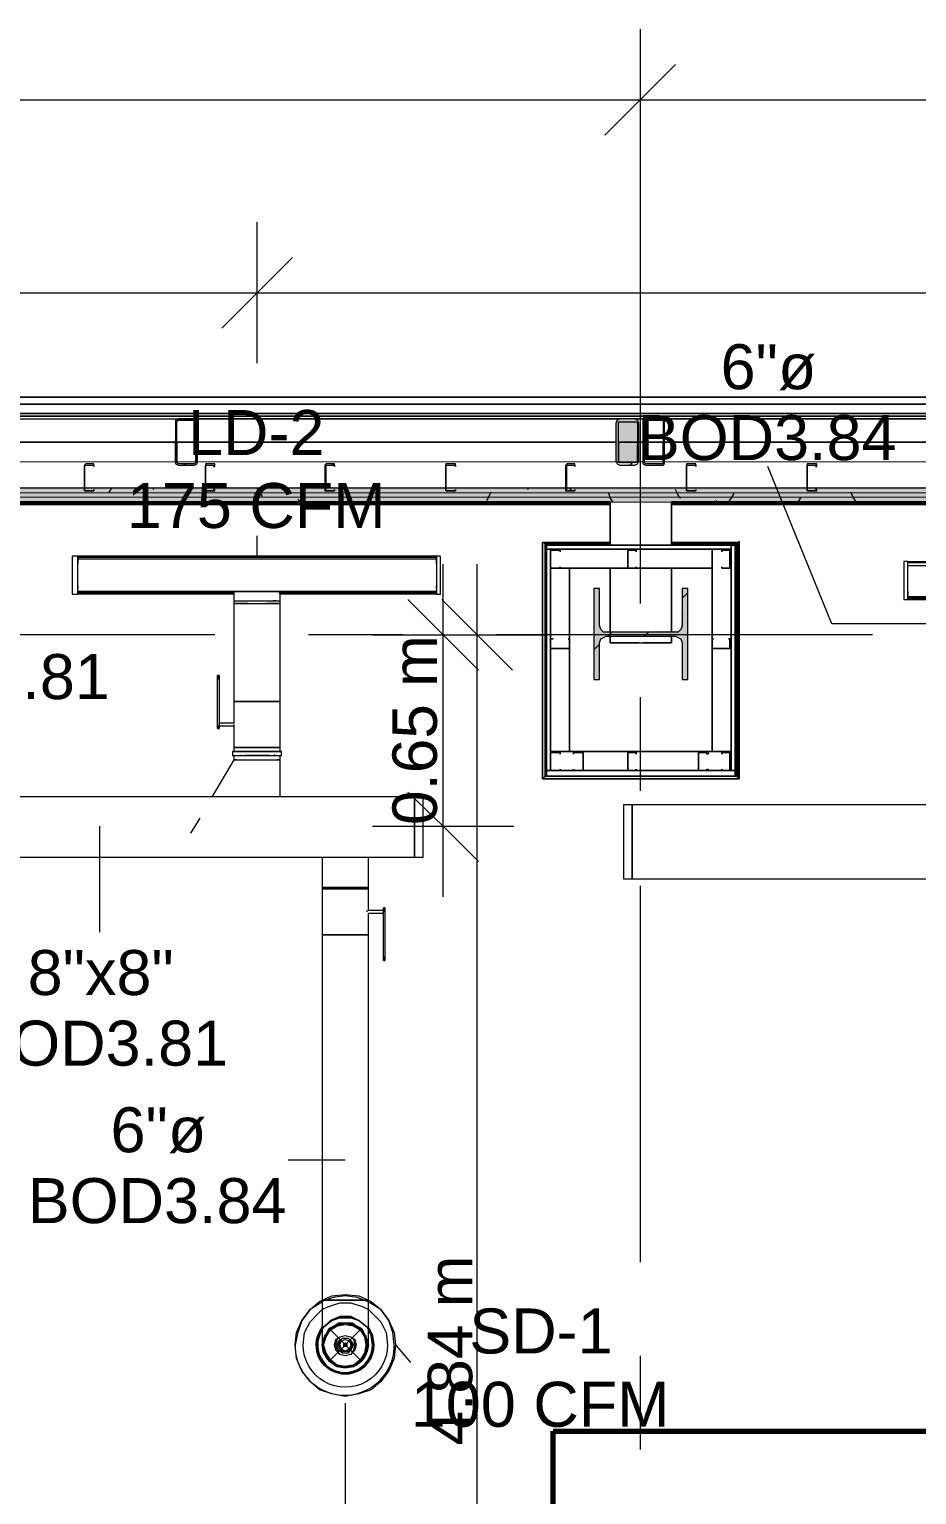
# Model space of a CAD drawing. Header units: metres. Extents: x -2 to 237, y -8 to 52.
# Drawn here: x 23.198 to 26.19, y 43.738 to 48.683 of the extents above; entities that cross this region are included whole.
import ezdxf

# ---------------------------------------------------------------- set-up
doc = ezdxf.new("R2010")
doc.units = ezdxf.units.M
doc.layers.add('HVAC - Ductos', color=5, linetype='Continuous', lineweight=0)
doc.layers.add('PDF4_Text', color=7, linetype='Continuous', lineweight=0)
doc.layers.add('PDF4_Geometry', color=7, linetype='Continuous', lineweight=0, true_color=0xaaaaaa)
doc.layers.add('PDF4_Solid Fills', color=7, linetype='Continuous', lineweight=0, true_color=0xffffff)
doc.styles.add('PDF Helvetica', font='')
doc.styles.get('PDF Helvetica').set_extended_font_data('Helvetica')

msp = doc.modelspace()

# ---------------------------------------------------------------- hatches: boundary and pattern name
at = {"layer": 'PDF4_Solid Fills', "lineweight": 0, "transparency": 33554559}
h = msp.add_hatch(color=256, dxfattribs=at)
h.paths.add_polyline_path([(23.7001, 47.2172), (23.7551, 47.2126), (23.7551, 47.2172)])
h.paths.add_polyline_path([(23.6955, 47.3638), (23.7551, 47.3684), (23.6909, 47.3684), (23.6909, 47.2172), (23.7001, 47.2217), (23.6955, 47.2217)])
h.paths.add_polyline_path([(23.7596, 47.2172), (23.7642, 47.3679), (23.7642, 47.3684), (23.7596, 47.3684)])
for points in [[(25.1753, 47.2263), (25.1799, 47.2263), (25.1799, 47.2172), (25.1891, 47.2172), (25.2395, 47.2126), (25.2395, 47.2172), (25.2487, 47.2217), (25.2532, 47.3624), (25.2532, 47.3639), (25.2487, 47.3684), (25.1799, 47.3684), (25.1753, 47.3592)], [(4.613, 47.121), (56.1701, 47.121), (56.3746, 47.1164), (56.3763, 47.1164), (56.3763, 47.1347), (18.1105, 47.1393), (4.613, 47.1393)], [(4.613, 47.1072), (56.1701, 47.1072), (56.3759, 47.1026), (56.3763, 47.1026), (56.3763, 47.121), (4.613, 47.121)], [(56.1701, 47.0889), (56.3763, 47.0843), (56.3763, 47.1072), (4.613, 47.1072), (4.613, 47.0889)], [(25.4182, 46.4887), (25.4182, 46.7957), (25.3999, 46.7957), (25.3953, 46.6628), (25.3862, 46.6537), (25.1341, 46.6491), (25.1341, 46.6537), (25.1295, 46.6582), (25.125, 46.6582), (25.125, 46.6719), (25.1204, 46.6719), (25.1204, 46.7957), (25.1021, 46.7957), (25.1021, 46.4887), (25.1204, 46.4887), (25.1204, 46.617), (25.125, 46.6307), (25.1341, 46.6353), (25.3862, 46.6353), (25.3953, 46.6307), (25.3999, 46.6261), (25.3999, 46.4887)]]:
    msp.add_hatch(color=256, dxfattribs=at).paths.add_polyline_path(points)
h = msp.add_hatch(color=256, dxfattribs=at)
h.paths.add_polyline_path([(25.267, 47.2172), (25.2762, 47.2217), (25.2716, 47.2217), (25.2716, 47.3638), (25.3357, 47.3638), (25.3357, 47.2172), (25.3403, 47.3684), (25.267, 47.3684)])
h.paths.add_polyline_path([(25.3357, 47.2172), (25.2762, 47.2172), (25.3357, 47.2126)])
h = msp.add_hatch(color=256, dxfattribs=at)
h.paths.add_polyline_path([(24.2269, 47.2126), (24.2269, 47.2172), (24.1995, 47.2172)])
h.paths.add_polyline_path([(24.1995, 47.2126), (24.1949, 47.2126), (24.1949, 47.1256), (24.1949, 47.1256)])

# ---------------------------------------------------------------- linework, layer by layer
at = {"layer": 'HVAC - Ductos', "color": 252, "lineweight": 0, "true_color": 0x939598}
for points in [[(25.2579, 48.6833), (25.2579, 48.445), (25.2579, 48.2068)], [(25.377, 48.5642), (25.2579, 48.445), (25.1387, 48.3259)], [(6.6289, 48.445), (16.0625, 48.445), (25.2579, 48.445), (37.4404, 48.445), (46.6541, 48.445), (56.0876, 48.445)], [(23.9658, 47.5562), (23.9658, 47.7945), (23.9658, 48.0327)], [(24.0849, 47.9136), (23.9658, 47.7945), (23.8467, 47.6753)], [(6.6289, 47.7945), (8.1775, 47.7945), (16.0625, 47.7945), (17.5745, 47.7945), (19.4071, 47.7945), (21.7666, 47.7945), (23.9658, 47.7945), (37.4404, 47.7945), (40.9637, 47.7945), (43.1582, 47.7945), (45.3574, 47.7945), (46.6541, 47.7945), (47.8727, 47.7945), (49.9986, 47.7945), (52.3582, 47.7945), (54.5528, 47.7945), (56.0876, 47.7945)]]:
    msp.add_lwpolyline(points, dxfattribs=at)
at = {"layer": 'HVAC - Ductos', "lineweight": 0}
for points in [[(26.7652, 46.6765), (25.9038, 46.6765), (25.6885, 47.208)], [(23.9658, 46.9056), (23.9658, 46.9744)], [(24.5706, 46.8828), (24.5706, 46.9056), (24.5706, 46.901), (23.3611, 46.901), (23.3611, 46.9056), (23.3611, 46.8828)], [(24.5706, 46.9056), (23.3611, 46.9056)], [(26.1604, 46.8552), (26.1604, 46.8644), (26.1604, 46.8828), (26.1604, 46.8873), (27.3699, 46.8873), (27.3699, 46.8828), (27.3699, 46.8644), (27.3699, 46.8552)], [(27.3699, 46.8828), (26.1604, 46.8828)], [(23.3611, 46.8323), (23.3611, 46.8415), (23.3611, 46.8506)], [(24.5706, 46.8506), (24.5706, 46.8415), (24.5706, 46.8323)], [(24.5935, 45.7556), (24.5935, 46.8782)], [(24.7081, 41.5635), (24.7081, 46.8782)], [(26.1604, 46.8598), (26.1604, 46.8644), (26.1604, 46.869)], [(26.1604, 46.8232), (26.1604, 46.8323)], [(23.888, 46.7774), (23.3611, 46.7774), (23.3611, 46.782), (23.3611, 46.8002), (23.3611, 46.8048), (23.3611, 46.8002), (23.3611, 46.7957)], [(23.3611, 46.782), (23.888, 46.782)], [(23.9338, 46.7453), (23.9292, 46.7453), (23.9109, 46.7453), (23.9017, 46.7453), (23.8971, 46.7453), (23.8925, 46.7453), (23.888, 46.7453), (23.8971, 46.7453), (23.9109, 46.7453), (23.9383, 46.7453), (23.9658, 46.7453), (23.9933, 46.7453), (24.0208, 46.7453), (24.0345, 46.7453), (24.0437, 46.7453), (24.0437, 46.7544), (24.0437, 46.7866), (24.0391, 46.7866), (24.03, 46.7866), (24.0208, 46.7866), (24.0025, 46.7866), (23.9841, 46.7866), (23.9658, 46.7866), (23.9475, 46.7866), (23.9292, 46.7866), (23.9109, 46.7866), (23.9017, 46.7866), (23.8925, 46.7866), (23.888, 46.7866), (23.888, 46.7544), (23.888, 46.7453), (23.888, 46.4154), (23.8925, 46.4154), (23.9017, 46.4154), (23.9109, 46.4154), (23.9292, 46.4154), (23.9475, 46.4154), (23.9658, 46.4154), (23.9841, 46.4154), (24.0025, 46.4154), (24.0208, 46.4154), (24.03, 46.4154), (24.0391, 46.4154), (24.0437, 46.4154), (24.0437, 46.7453), (24.0391, 46.7453), (24.0345, 46.7453), (24.03, 46.7453), (24.0208, 46.7453), (24.0025, 46.7453), (23.9979, 46.7453)], [(24.0391, 46.782), (24.5706, 46.782)], [(24.5706, 46.7957), (24.5706, 46.8002), (24.5706, 46.8048), (24.5706, 46.8002), (24.5706, 46.782), (24.5706, 46.7774), (24.0437, 46.7774)], [(26.1604, 46.814), (26.1604, 46.8186)], [(26.1604, 46.7728), (26.1604, 46.7774), (26.1604, 46.7866), (26.1604, 46.782), (26.1604, 46.7774)], [(26.1604, 46.782), (26.1604, 46.759), (26.1604, 46.7636), (26.6873, 46.7636)], [(23.888, 46.7544), (23.8925, 46.7544), (23.9109, 46.7544), (23.9338, 46.7544), (23.9658, 46.7544), (23.9933, 46.7544), (24.0208, 46.7544), (24.0391, 46.7544), (24.0437, 46.7544)], [(23.9383, 46.7453), (23.9475, 46.7453), (23.9658, 46.7453), (23.9841, 46.7453), (23.9933, 46.7453)], [(24.03, 46.7544), (24.0208, 46.7544)], [(24.4744, 46.759), (24.5935, 46.6399), (24.7126, 46.5208)], [(24.5889, 46.759), (24.7081, 46.6399), (24.8272, 46.5208)], [(26.1604, 46.759), (26.6873, 46.759)], [(24.3552, 46.6399), (24.5935, 46.6399), (24.8318, 46.6399)], [(24.4698, 46.6399), (24.7081, 46.6399), (24.9463, 46.6399)], [(23.8376, 46.5025), (23.833, 46.5025)], [(23.833, 46.3375), (23.833, 46.333), (23.833, 46.3284), (23.833, 46.3238), (23.833, 46.3284), (23.833, 46.333), (23.833, 46.3375), (23.833, 46.4887)], [(23.8376, 46.4887), (23.8376, 46.3375), (23.8376, 46.333), (23.8376, 46.3284), (23.8376, 46.3238), (23.8376, 46.3284), (23.8376, 46.333)], [(23.8376, 46.3375), (23.8376, 46.333), (23.888, 46.333), (23.888, 46.2596), (23.8925, 46.2596), (23.9017, 46.2596), (23.9109, 46.2596), (23.9292, 46.2596), (23.9475, 46.2596), (23.9658, 46.2596), (23.9841, 46.2596), (24.0025, 46.2596), (24.0208, 46.2596), (24.03, 46.2596), (24.0391, 46.2596), (24.0437, 46.2596), (24.0437, 46.4154), (24.0391, 46.4154), (24.03, 46.4154), (24.0208, 46.4154), (24.0025, 46.4154), (23.9841, 46.4154), (23.9658, 46.4154), (23.9475, 46.4154), (23.9292, 46.4154), (23.9109, 46.4154), (23.9017, 46.4154), (23.8925, 46.4154), (23.888, 46.4154), (23.888, 46.3421), (23.8376, 46.3421)], [(23.888, 46.3375), (23.888, 46.333)], [(23.833, 46.3238), (23.8376, 46.3238)], [(23.8834, 46.2459), (23.888, 46.2459), (23.8925, 46.2459), (23.9063, 46.2459), (23.9246, 46.2459), (23.9429, 46.2459), (23.9658, 46.2459), (23.9887, 46.2459), (24.0071, 46.2459), (24.0254, 46.2459), (24.0391, 46.2459), (24.0437, 46.2459), (24.0483, 46.2459), (24.0437, 46.2459), (24.0437, 46.2596), (24.0391, 46.2596), (24.03, 46.2596), (24.0208, 46.2596), (24.0025, 46.2596), (23.9841, 46.2596), (23.9658, 46.2596), (23.9475, 46.2596), (23.9292, 46.2596), (23.9109, 46.2596), (23.9017, 46.2596), (23.8925, 46.2596), (23.888, 46.2596), (23.888, 46.2459), (23.8925, 46.2459), (23.9017, 46.2459)], [(23.9933, 46.2459), (24.0025, 46.2459), (24.0208, 46.2459), (24.03, 46.2459), (24.0391, 46.2459), (24.0437, 46.2459), (24.0391, 46.2459), (24.03, 46.2459), (24.0208, 46.2459), (24.0025, 46.2459), (23.9841, 46.2459), (23.9658, 46.2459), (23.9475, 46.2459), (23.9292, 46.2459), (23.9109, 46.2459), (23.9017, 46.2459), (23.8925, 46.2459), (23.888, 46.2459), (23.8834, 46.2459), (23.8834, 46.2322), (23.888, 46.2322), (23.8925, 46.2322), (23.9063, 46.2322), (23.9246, 46.2322), (23.9429, 46.2322), (23.9658, 46.2322), (23.9887, 46.2322), (24.0071, 46.2322), (24.0254, 46.2322), (24.0391, 46.2322), (24.0437, 46.2322), (24.0483, 46.2322), (24.0483, 46.2459)], [(24.0208, 46.2459), (24.0071, 46.2459), (23.9887, 46.2459), (23.9658, 46.2459), (23.9429, 46.2459), (23.9246, 46.2459), (23.9063, 46.2459), (23.8925, 46.2459), (23.888, 46.2459)], [(24.0437, 46.2459), (24.0391, 46.2459), (24.0254, 46.2459)], [(23.8971, 46.2184), (23.888, 46.2184), (23.8146, 46.0947)], [(23.888, 46.2322), (23.888, 46.2184), (23.8925, 46.2184), (23.9017, 46.2184), (23.9109, 46.2184), (23.9292, 46.2184), (23.9475, 46.2184), (23.9658, 46.2184), (23.9841, 46.2184), (24.0025, 46.2184), (24.0208, 46.2184), (24.03, 46.2184), (24.0391, 46.2184), (24.0437, 46.2184), (24.0437, 46.2322)], [(23.9109, 46.2322), (23.9063, 46.2322)], [(24.0071, 46.2322), (24.0025, 46.2322), (23.9841, 46.2322), (23.9658, 46.2322), (23.9475, 46.2322), (23.9292, 46.2322), (23.9246, 46.2322)], [(23.9338, 46.2184), (23.9383, 46.2184)], [(23.9933, 46.2184), (23.9979, 46.2184)], [(24.03, 46.2322), (24.0208, 46.2322)], [(24.0437, 46.0947), (24.0437, 46.2184), (24.0345, 46.2184)], [(24.4744, 46.1084), (24.5935, 45.9939), (24.7126, 45.8748)], [(23.4344, 45.9939), (23.4344, 45.6365)], [(23.7734, 46.0214), (23.7414, 45.971)], [(24.3552, 45.9939), (24.5935, 45.9939), (24.8318, 45.9939)], [(24.3919, 45.7052), (24.3919, 45.7098), (24.3415, 45.7098), (24.3415, 45.7832), (24.337, 45.7832), (24.3415, 45.7832), (24.337, 45.7832), (24.3278, 45.7832), (24.3186, 45.7832), (24.3003, 45.7832), (24.282, 45.7832), (24.2636, 45.7832), (24.2453, 45.7832), (24.2269, 45.7832), (24.2087, 45.7832), (24.1995, 45.7832), (24.1903, 45.7832), (24.1858, 45.7832), (24.1903, 45.7832), (24.1858, 45.7832), (24.1903, 45.7832), (24.1995, 45.7832), (24.2087, 45.7832), (24.2269, 45.7832), (24.2453, 45.7832), (24.2636, 45.7832), (24.282, 45.7832), (24.3003, 45.7832), (24.3186, 45.7832), (24.3278, 45.7832), (24.337, 45.7832), (24.3415, 45.7832), (24.3415, 45.7877), (24.3415, 45.8885), (24.337, 45.8885), (24.3278, 45.8885), (24.3186, 45.8885), (24.3003, 45.8885), (24.282, 45.8885), (24.2636, 45.8885), (24.2453, 45.8885), (24.2269, 45.8885)], [(24.2224, 45.8885), (24.2087, 45.8885), (24.1995, 45.8885), (24.1903, 45.8885), (24.1858, 45.8885), (24.1858, 45.7877), (24.1858, 45.7832), (24.1858, 45.6273), (24.1903, 45.6273), (24.1995, 45.6273), (24.2087, 45.6273), (24.2269, 45.6273), (24.2453, 45.6273), (24.2636, 45.6273), (24.282, 45.6273), (24.3003, 45.6273), (24.3186, 45.6273), (24.3278, 45.6273), (24.337, 45.6273), (24.3415, 45.6273), (24.337, 45.6273), (24.3278, 45.6273), (24.3186, 45.6273), (24.3003, 45.6273), (24.282, 45.6273), (24.2636, 45.6273), (24.2453, 45.6273), (24.2269, 45.6273), (24.2087, 45.6273), (24.1995, 45.6273), (24.1903, 45.6273), (24.1858, 45.6273), (24.1858, 44.3949), (24.1903, 44.3949), (24.1995, 44.3949), (24.2087, 44.3949), (24.2269, 44.3949), (24.2453, 44.3949), (24.2636, 44.3949), (24.282, 44.3949), (24.3003, 44.3949), (24.3186, 44.3949), (24.3278, 44.3949), (24.337, 44.3949), (24.3415, 44.3949), (24.3415, 45.6273), (24.3415, 45.7007), (24.3919, 45.7007)], [(24.337, 45.7052), (24.337, 45.7098)], [(24.3965, 45.719), (24.3919, 45.719)], [(24.3919, 45.5541), (24.3919, 45.7052), (24.3919, 45.7098), (24.3919, 45.7144), (24.3919, 45.719), (24.3919, 45.7144), (24.3919, 45.7098)], [(24.3965, 45.7052), (24.3965, 45.7098), (24.3965, 45.7144), (24.3965, 45.719), (24.3965, 45.7144), (24.3965, 45.7098), (24.3965, 45.7052), (24.3965, 45.5541)], [(24.3919, 45.5403), (24.3965, 45.5403)], [(24.2636, 44.8669), (24.0712, 44.8669)], [(24.1858, 44.3949), (24.2178, 44.4087), (24.2636, 44.4133), (24.3094, 44.4087), (24.3415, 44.3949)], [(24.337, 44.3903), (24.3049, 44.4041), (24.2636, 44.4087), (24.2224, 44.4041), (24.1858, 44.3903)], [(24.1858, 44.3903), (24.1812, 44.3857), (24.1445, 44.3628), (24.117, 44.3262), (24.1033, 44.285), (24.0941, 44.2437), (24.0987, 44.285), (24.117, 44.3262), (24.1445, 44.3628), (24.1766, 44.3903), (24.1858, 44.3949), (24.1858, 44.3491), (24.1858, 44.3125), (24.1858, 44.2804), (24.1858, 44.2574), (24.1858, 44.2437)], [(24.3415, 44.3949), (24.337, 44.3949), (24.3278, 44.3949), (24.3186, 44.3949), (24.3003, 44.3949), (24.282, 44.3949), (24.2636, 44.3949), (24.2453, 44.3949), (24.2269, 44.3949), (24.2087, 44.3949), (24.1995, 44.3949), (24.1903, 44.3949), (24.1858, 44.3949)], [(24.1858, 44.3628), (24.2041, 44.372), (24.2453, 44.3857), (24.282, 44.3857), (24.3232, 44.372), (24.3415, 44.3628)], [(24.1949, 44.2666), (24.1903, 44.2437), (24.1995, 44.2712), (24.2132, 44.2941), (24.2361, 44.3079), (24.2636, 44.3125), (24.2912, 44.3079), (24.314, 44.2941), (24.3278, 44.2712), (24.3324, 44.2437), (24.3278, 44.2162), (24.314, 44.1933), (24.2912, 44.175), (24.2636, 44.1704), (24.2361, 44.175), (24.2132, 44.1933), (24.1995, 44.2162), (24.1903, 44.2437), (24.1949, 44.2162), (24.1949, 44.2116), (24.2132, 44.1888), (24.2315, 44.175), (24.2087, 44.1888), (24.1949, 44.2116), (24.2087, 44.1888), (24.2361, 44.1704), (24.2315, 44.175)], [(24.2315, 44.3125), (24.2361, 44.3125), (24.2636, 44.3171), (24.2866, 44.3125)], [(24.3278, 44.2116), (24.314, 44.1888), (24.2957, 44.175), (24.2912, 44.1704), (24.2636, 44.1658), (24.2361, 44.1704), (24.2636, 44.1658), (24.282, 44.1704), (24.3003, 44.175), (24.3186, 44.1888), (24.3278, 44.2024), (24.337, 44.2208), (24.3415, 44.2437), (24.337, 44.2483), (24.337, 44.262), (24.3278, 44.2804), (24.3186, 44.2987), (24.2912, 44.3125)], [(24.2957, 44.3125), (24.2912, 44.3125), (24.3186, 44.2987), (24.3003, 44.3079), (24.314, 44.2941), (24.3278, 44.2804), (24.3324, 44.262), (24.337, 44.2437), (24.3324, 44.2254), (24.3278, 44.207), (24.314, 44.1888), (24.3003, 44.1796), (24.282, 44.1704), (24.2636, 44.1704), (24.2453, 44.1704), (24.2636, 44.1658), (24.2912, 44.1704), (24.3186, 44.1888), (24.3324, 44.2116), (24.3415, 44.2437), (24.3324, 44.2162)], [(24.1903, 44.2666), (24.1949, 44.2712), (24.1949, 44.2758), (24.2132, 44.2941), (24.2315, 44.3079)], [(24.2957, 44.3079), (24.314, 44.2941), (24.3278, 44.2758)], [(24.3324, 44.2758), (24.3324, 44.2712), (24.3324, 44.2666), (24.337, 44.2437), (24.3324, 44.2162), (24.3324, 44.2116), (24.3186, 44.1888), (24.2957, 44.175)], [(24.1903, 44.2483), (24.1858, 44.2437), (24.1903, 44.2208), (24.1949, 44.2162)], [(24.1903, 44.2162), (24.1858, 44.2437), (24.1949, 44.2116)], [(24.2224, 44.1796), (24.2087, 44.1888), (24.1995, 44.2024), (24.1949, 44.2116), (24.1903, 44.2162), (24.1949, 44.2116)], [(24.337, 44.2483), (24.3415, 44.2437), (24.337, 44.2208), (24.3324, 44.2162), (24.3324, 44.2116), (24.3278, 44.2024), (24.3186, 44.1888), (24.3003, 44.175), (24.2957, 44.175), (24.2912, 44.1704), (24.282, 44.1704), (24.2636, 44.1658), (24.2453, 44.1704), (24.2361, 44.1704), (24.2315, 44.175)], [(24.3324, 44.2162), (24.3324, 44.2116)], [(24.4332, 44.2437), (24.4836, 44.1842)], [(24.2361, 44.1704), (24.2315, 44.175), (24.2269, 44.175)], [(24.2866, 44.175), (24.2636, 44.1704), (24.2361, 44.175)], [(24.2957, 44.175), (24.2912, 44.1704)], [(24.2636, 44.0467), (24.2636, 43.4557), (24.2636, 43.2174)]]:
    msp.add_lwpolyline(points, dxfattribs=at)
for points in [[(23.3427, 46.9056), (23.3427, 46.7774), (23.3611, 46.7774), (23.3611, 46.9056)], [(23.3611, 46.8964), (24.5706, 46.8964), (24.5706, 46.7866), (23.3611, 46.7866)], [(23.3611, 46.8873), (23.3611, 46.8828), (23.3611, 46.8782), (23.3611, 46.8828)], [(24.5843, 46.9056), (24.5706, 46.9056), (24.5706, 46.7774), (24.5843, 46.7774)], [(24.5706, 46.8782), (24.5706, 46.8828), (24.5706, 46.8873), (24.5706, 46.8828)], [(26.1467, 46.8873), (26.1467, 46.759), (26.1604, 46.759), (26.1604, 46.8873)], [(26.1604, 46.8736), (27.3699, 46.8736), (27.3699, 46.7682), (26.1604, 46.7682)], [(24.5706, 46.7866), (23.3611, 46.7866)], [(27.3699, 46.7682), (26.1604, 46.7682)], [(23.833, 46.4887), (23.833, 46.4933), (23.833, 46.4979), (23.833, 46.5025), (23.833, 46.4979), (23.833, 46.4933)], [(23.8376, 46.4887), (23.8376, 46.4933), (23.8376, 46.4979), (23.8376, 46.5025), (23.8376, 46.4979), (23.8376, 46.4933)], [(24.4973, 45.8885), (22.6555, 45.8885), (22.6555, 46.0947), (24.4973, 46.0947)], [(24.4973, 45.8885), (24.4973, 46.0947), (24.5248, 46.0947), (24.5248, 45.8885)], [(25.2303, 46.0672), (25.2303, 45.8152), (25.2029, 45.8152), (25.2029, 46.0672)], [(25.2303, 46.0672), (27.6861, 46.0672), (27.6861, 45.8152), (25.2303, 45.8152)], [(24.1903, 45.7877), (24.1858, 45.7877), (24.1903, 45.7877), (24.1995, 45.7877), (24.2087, 45.7877), (24.2269, 45.7877), (24.2453, 45.7877), (24.2636, 45.7877), (24.282, 45.7877), (24.3003, 45.7877), (24.3186, 45.7877), (24.3278, 45.7877), (24.337, 45.7877), (24.3415, 45.7877), (24.337, 45.7877), (24.3415, 45.7877), (24.337, 45.7877), (24.3278, 45.7877), (24.3186, 45.7877), (24.3003, 45.7877), (24.282, 45.7877), (24.2636, 45.7877), (24.2453, 45.7877), (24.2269, 45.7877), (24.2087, 45.7877), (24.1995, 45.7877), (24.1903, 45.7877), (24.1858, 45.7877)], [(24.3919, 45.5541), (24.3919, 45.5495), (24.3919, 45.5449), (24.3919, 45.5403), (24.3919, 45.5449), (24.3919, 45.5495)], [(24.3965, 45.5541), (24.3965, 45.5495), (24.3965, 45.5449), (24.3965, 45.5403), (24.3965, 45.5449), (24.3965, 45.5495)], [(24.1858, 44.2941), (24.1903, 44.3033), (24.2178, 44.3262), (24.2453, 44.3353), (24.282, 44.3353), (24.3094, 44.3262), (24.337, 44.3033), (24.3094, 44.3262), (24.282, 44.3399), (24.2453, 44.3399), (24.2132, 44.3262), (24.1903, 44.3033), (24.1858, 44.3033), (24.1903, 44.3033)], [(24.1903, 44.2437), (24.1903, 44.262), (24.1995, 44.2804), (24.2132, 44.2941), (24.2269, 44.3079), (24.2453, 44.3125), (24.2636, 44.3171), (24.282, 44.3125), (24.3003, 44.3079), (24.282, 44.3171), (24.2636, 44.3171), (24.2453, 44.3171), (24.2269, 44.3079), (24.2087, 44.2987), (24.1995, 44.2804), (24.1903, 44.262), (24.1903, 44.2483), (24.1858, 44.2437), (24.1903, 44.2208), (24.1995, 44.2024), (24.2087, 44.1888), (24.2224, 44.1796), (24.2269, 44.175), (24.2453, 44.1704), (24.2269, 44.1796), (24.2132, 44.1888), (24.1995, 44.207), (24.1903, 44.2254)], [(24.2361, 44.3125), (24.2087, 44.2987), (24.1949, 44.2712), (24.1858, 44.2437), (24.1949, 44.2712), (24.2087, 44.2987), (24.2361, 44.3125), (24.2636, 44.3171), (24.2912, 44.3125), (24.2636, 44.3171)], [(24.337, 44.3033), (24.3094, 44.3262), (24.282, 44.3353), (24.2453, 44.3353), (24.2178, 44.3262), (24.1903, 44.3033), (24.2132, 44.3262), (24.2453, 44.3399), (24.282, 44.3399), (24.3094, 44.3262), (24.337, 44.3033), (24.3415, 44.3033), (24.337, 44.3033), (24.3415, 44.2941)], [(24.2315, 44.262), (24.2453, 44.2712), (24.2636, 44.2758), (24.282, 44.2712), (24.2957, 44.262), (24.3003, 44.2437), (24.2957, 44.2254), (24.282, 44.2116), (24.2636, 44.207), (24.2453, 44.2116), (24.2315, 44.2254), (24.2269, 44.2437)], [(24.2361, 44.262), (24.2453, 44.2712), (24.2636, 44.2758), (24.282, 44.2712), (24.2912, 44.262), (24.2957, 44.2437), (24.2912, 44.2254), (24.282, 44.2116), (24.2636, 44.207), (24.2453, 44.2116), (24.2361, 44.2254), (24.2315, 44.2437)], [(24.2407, 44.2574), (24.2545, 44.2666), (24.2728, 44.2666), (24.282, 44.2574), (24.2912, 44.2437), (24.282, 44.2254), (24.2728, 44.2162), (24.2545, 44.2162), (24.2407, 44.2254), (24.2361, 44.2437)], [(24.2453, 44.2574), (24.2545, 44.2666), (24.2728, 44.2666), (24.282, 44.2574), (24.2866, 44.2437), (24.282, 44.23), (24.2728, 44.2208), (24.2545, 44.2208), (24.2453, 44.23), (24.2407, 44.2437)], [(24.2499, 44.2574), (24.2636, 44.262), (24.2774, 44.2574), (24.282, 44.2437), (24.2774, 44.23), (24.2636, 44.2208), (24.2499, 44.23), (24.2453, 44.2437)], [(24.3186, 44.2987), (24.3324, 44.2712), (24.3415, 44.2437), (24.3324, 44.2712)], [(24.3598, 44.2437), (24.3552, 44.2758), (24.3415, 44.3033), (24.3552, 44.2758)], [(24.259, 44.2483), (24.259, 44.2437), (24.259, 44.2483), (24.2682, 44.2483), (24.2682, 44.2437), (24.2682, 44.2483)], [(24.2682, 44.2391), (24.2682, 44.2437), (24.2682, 44.2391), (24.259, 44.2391), (24.259, 44.2437), (24.259, 44.2391)]]:
    msp.add_lwpolyline(points, close=True, dxfattribs=at)
for points in [[(24.3415, 44.2437), (24.3415, 44.2483), (24.3415, 44.2666), (24.3415, 44.2987), (24.3415, 44.3353), (24.3415, 44.3766), (24.3415, 44.3949), (24.3507, 44.3903), (24.3828, 44.3628), (24.4102, 44.3262), (24.4286, 44.285), (24.4332, 44.2437), (24.4286, 44.1979), (24.4102, 44.1566), (24.3828, 44.12), (24.3507, 44.0925), (24.3094, 44.0787), (24.2636, 44.0696), (24.2178, 44.0787), (24.1766, 44.0925), (24.1445, 44.12), (24.117, 44.1566), (24.0987, 44.1979), (24.0941, 44.2437, 1.013818), (24.4286, 44.2437), (24.424, 44.285), (24.4102, 44.3262), (24.3828, 44.3628), (24.3461, 44.3857), (24.337, 44.3903)], [(24.3415, 44.3628), (24.3552, 44.3491), (24.3828, 44.3216), (24.4011, 44.285), (24.4056, 44.2437, -1.008592), (24.1216, 44.2437), (24.1262, 44.285), (24.1445, 44.3216), (24.172, 44.3491), (24.1858, 44.3628)]]:
    msp.add_lwpolyline(points, format="xyb", dxfattribs=at)
msp.add_lwpolyline([(24.1674, 44.2437, 1.019058), (24.3598, 44.2437, -1.405743), (24.1858, 44.3033), (24.172, 44.2758), (24.1674, 44.2437), (24.1766, 44.2758), (24.1858, 44.2941, 1.353779), (24.3552, 44.2437), (24.3507, 44.2758), (24.3415, 44.2941, -1.325239)], format="xyb", close=True, dxfattribs=at)
at = {"layer": 'PDF4_Geometry', "color": 252, "lineweight": 0, "true_color": 0x939598}
msp.add_lwpolyline([(25.2579, 48.6787), (25.2579, 48.2022)], dxfattribs=at)
at = {"layer": 'PDF4_Geometry', "lineweight": 0}
for points in [[(25.2579, 48.2022), (25.2579, 46.7453)], [(23.7642, 47.4417), (23.6863, 47.4417)], [(25.2991, 47.4417), (25.2212, 47.4417)], [(22.1652, 47.3684), (20.7312, 47.3684), (22.1928, 47.3684), (23.7276, 47.3684), (25.1891, 47.3684), (23.7551, 47.3684)], [(22.2248, 47.3684), (23.7001, 47.3684)], [(25.2762, 47.3684), (25.2579, 47.3684), (26.7835, 47.3684), (25.3357, 47.3684)], [(25.3357, 47.3272), (25.3403, 47.3318)], [(23.6909, 47.2263), (23.6909, 47.2905)], [(23.6955, 47.2905), (23.6955, 47.2263)], [(23.7596, 47.2263), (23.7596, 47.2905)], [(23.7642, 47.2905), (23.7642, 47.2263)], [(25.1753, 47.2905), (25.1753, 47.2263)], [(25.1845, 47.2905), (25.1845, 47.2263)], [(25.2487, 47.2263), (25.2487, 47.2905)], [(25.2533, 47.2263), (25.2533, 47.2905)], [(25.267, 47.2905), (25.267, 47.2263)], [(25.2716, 47.2905), (25.2716, 47.2263)], [(25.3357, 47.2263), (25.3357, 47.2905)], [(25.3403, 47.2263), (25.3403, 47.2905)], [(23.7596, 47.2584), (23.7642, 47.263)], [(25.2487, 47.2355), (25.2533, 47.2401)], [(25.267, 47.2538), (25.2716, 47.2584)], [(4.613, 47.2263), (56.3763, 47.2217)], [(23.7184, 47.2126), (23.723, 47.2172)], [(25.2257, 47.2126), (25.2303, 47.2217)], [(25.0059, 47.1347), (24.6027, 47.1347), (24.1949, 47.1347), (23.7918, 47.1347), (23.384, 47.1347), (22.9808, 47.1347), (22.573, 47.1347), (22.1698, 47.1347)], [(27.0355, 47.1347), (26.6323, 47.1347), (26.2245, 47.1347), (25.8214, 47.1347), (25.4136, 47.1347), (25.0105, 47.1347)], [(4.613, 47.121), (56.3763, 47.1164)], [(4.613, 47.1072), (56.3763, 47.1026)], [(56.3763, 47.0843), (4.613, 47.0889)], [(16.1633, 47.0889), (25.1571, 47.0843)], [(25.1571, 47.0889), (16.1633, 47.0889)], [(16.1633, 47.0889), (25.1571, 47.0889)], [(25.1571, 47.0889), (16.1633, 47.0889)], [(25.1571, 47.0889), (16.1633, 47.0889)], [(16.1633, 47.0889), (25.1571, 47.0889)], [(16.1633, 47.0889), (25.1571, 47.0843)], [(25.1571, 47.0889), (16.1633, 47.0889)], [(16.1633, 47.0889), (25.1571, 47.0889)], [(25.1571, 47.0889), (16.1633, 47.0889)], [(31.3056, 47.0889), (25.3632, 47.0889), (31.3056, 47.0889), (25.3632, 47.0889), (31.3056, 47.0889), (25.3632, 47.0889), (31.3056, 47.0889), (25.3632, 47.0889), (31.3056, 47.0889), (31.3056, 46.5162)], [(25.1571, 46.9468), (24.9371, 46.9468)], [(24.9371, 46.9468), (25.1571, 46.9468)], [(24.9417, 46.9423), (25.1571, 46.9423)], [(25.1571, 46.9423), (24.9417, 46.9423)], [(24.9417, 46.9423), (25.5006, 46.9423)], [(24.9417, 46.9423), (24.9417, 46.8644)], [(24.9417, 46.9423), (24.9417, 46.1634), (24.9417, 46.9423)], [(25.5786, 46.9423), (24.9417, 46.9423), (25.5786, 46.9423)], [(25.5786, 46.9423), (25.5006, 46.9423)], [(25.5786, 46.9423), (25.5831, 46.9468), (25.5877, 46.9514), (25.5923, 46.956)], [(25.5786, 46.9423), (25.5831, 46.9468), (25.5877, 46.9514), (25.5923, 46.956)], [(25.5786, 46.9423), (25.5786, 46.2459)], [(25.5786, 46.1634), (25.5786, 46.9423), (25.5786, 46.1634)], [(25.5923, 46.1543), (25.5923, 46.956)], [(25.5923, 46.1543), (25.5923, 46.956)], [(24.9417, 46.2459), (24.9417, 46.8644)], [(25.3999, 46.7636), (25.4182, 46.782)], [(23.8238, 46.6399), (22.5501, 46.6399)], [(24.4561, 46.6399), (24.1399, 46.6399)], [(26.0413, 46.6399), (24.7722, 46.6399)], [(25.1525, 46.6353), (25.1617, 46.6491)], [(25.1571, 46.6353), (25.1571, 46.6124), (25.1571, 46.6353)], [(25.2716, 46.6353), (25.2854, 46.6491)], [(25.1021, 46.5895), (25.1204, 46.6079)], [(25.2395, 46.6124), (25.2441, 46.6124), (25.2487, 46.6124), (25.2533, 46.6124), (25.2487, 46.6124), (25.2441, 46.6124), (25.2395, 46.6124), (25.1571, 46.6124), (25.3632, 46.6124), (25.2808, 46.6124), (25.2762, 46.6124), (25.2716, 46.6124), (25.267, 46.6124), (25.2716, 46.6124), (25.2762, 46.6124), (25.2808, 46.6124)], [(25.2579, 46.4292), (25.2579, 46.113)], [(24.9417, 46.2459), (24.9417, 46.1634)], [(25.5786, 46.1634), (25.5786, 46.2459)], [(24.9371, 46.1634), (25.5831, 46.1634)], [(25.5831, 46.1634), (24.9371, 46.1634)], [(25.5786, 46.1634), (24.9417, 46.1634)], [(24.9417, 46.1634), (25.5786, 46.1634), (24.9417, 46.1634)], [(25.2579, 45.7923), (25.2579, 44.5232)], [(25.2579, 44.207), (25.2579, 43.8909)]]:
    msp.add_lwpolyline(points, dxfattribs=at)
for points in [[(20.6624, 47.4417), (22.1928, 47.4417), (23.7276, 47.4417), (22.1928, 47.4417), (20.6624, 47.4417), (19.1276, 47.4417)], [(25.2579, 47.4417), (26.7835, 47.4417), (28.3093, 47.4417), (26.7835, 47.4417), (25.2579, 47.4417), (23.7276, 47.4417)], [(23.7276, 47.4188), (22.1928, 47.4188)], [(23.7276, 47.3867), (22.1928, 47.3867)], [(23.7276, 47.3775), (22.1928, 47.3775)], [(25.2579, 47.4188), (23.7276, 47.4188)], [(25.2579, 47.3867), (23.7276, 47.3867)], [(25.2579, 47.3775), (23.7276, 47.3775)], [(26.7835, 47.4188), (25.2579, 47.4188)], [(26.7835, 47.3867), (25.2579, 47.3867)], [(26.7835, 47.3775), (25.2579, 47.3775)], [(23.6909, 47.2217), (23.6909, 47.2172), (23.7001, 47.2126), (23.7551, 47.2126), (23.7642, 47.2172), (23.7642, 47.2217), (23.7642, 47.3592), (23.7642, 47.3638), (23.7551, 47.3684), (23.7001, 47.3684), (23.6909, 47.3638), (23.6909, 47.3592)], [(23.7551, 47.2172), (23.7001, 47.2172), (23.6955, 47.2217), (23.6955, 47.3592), (23.7001, 47.3638), (23.7551, 47.3638), (23.7596, 47.3592), (23.7596, 47.2217)], [(25.1891, 47.2126), (25.2395, 47.2126), (25.2487, 47.2172), (25.2533, 47.2263), (25.2533, 47.3546), (25.2487, 47.3638), (25.2395, 47.3684), (25.1891, 47.3684), (25.1799, 47.3638), (25.1753, 47.3546), (25.1753, 47.2263), (25.1799, 47.2172)], [(25.1891, 47.2217), (25.1845, 47.2217), (25.1845, 47.2263), (25.1845, 47.3546), (25.1845, 47.3592), (25.1891, 47.3592), (25.2395, 47.3592), (25.2441, 47.3592), (25.2487, 47.3546), (25.2487, 47.2263), (25.2441, 47.2217), (25.2395, 47.2217)], [(25.2579, 47.3684), (25.2395, 47.3684)], [(25.2762, 47.2126), (25.3357, 47.2126), (25.3403, 47.2172), (25.3403, 47.2217), (25.3403, 47.3592), (25.3403, 47.3638), (25.3357, 47.3684), (25.2762, 47.3684), (25.267, 47.3638), (25.267, 47.3592), (25.267, 47.2217), (25.267, 47.2172)], [(25.3357, 47.2217), (25.3357, 47.2172), (25.2762, 47.2172), (25.2716, 47.2217), (25.2716, 47.3592), (25.2762, 47.3638), (25.3357, 47.3638), (25.3357, 47.3592)], [(22.234, 47.2905), (23.6909, 47.2905)], [(23.6955, 47.2905), (23.7276, 47.2905)], [(23.7276, 47.2905), (23.7596, 47.2905)], [(23.7642, 47.2905), (25.1753, 47.2905)], [(25.1845, 47.2905), (25.2487, 47.2905)], [(25.2579, 47.2905), (25.267, 47.2905), (25.2579, 47.2905), (25.2533, 47.2905)], [(25.2716, 47.2905), (25.3357, 47.2905)], [(25.3403, 47.2905), (26.7698, 47.2905)], [(23.416, 47.2172), (23.3885, 47.2172), (23.384, 47.2126), (23.384, 47.1255), (23.3885, 47.1255), (23.416, 47.1255), (23.416, 47.1301), (23.416, 47.1255), (23.3885, 47.1255), (23.384, 47.1255), (23.384, 47.2126), (23.3885, 47.2126), (23.416, 47.2126), (23.416, 47.208)], [(23.8238, 47.2172), (23.7918, 47.2172), (23.7918, 47.2126), (23.7918, 47.1255), (23.8238, 47.1255), (23.8238, 47.1301), (23.8192, 47.1301), (23.8192, 47.1255), (23.7918, 47.1255), (23.7918, 47.2126), (23.8192, 47.2126), (23.8192, 47.208), (23.8238, 47.208)], [(24.2269, 47.2172), (24.1995, 47.2172), (24.1949, 47.2126), (24.1949, 47.1255), (24.1995, 47.1255), (24.2269, 47.1255), (24.2269, 47.1301), (24.2269, 47.1255), (24.1995, 47.1255), (24.1995, 47.2126), (24.2269, 47.2126), (24.2269, 47.208)], [(24.6347, 47.2172), (24.6027, 47.2172), (24.6027, 47.2126), (24.6027, 47.1255), (24.6347, 47.1255), (24.6347, 47.1301), (24.6347, 47.1255), (24.6027, 47.1255), (24.6027, 47.2126), (24.6347, 47.2126), (24.6347, 47.208)], [(25.0379, 47.2172), (25.0105, 47.2172), (25.0105, 47.2126), (25.0059, 47.2126), (25.0059, 47.1255), (25.0105, 47.1255), (25.0379, 47.1255), (25.0379, 47.1301), (25.0379, 47.1255), (25.0105, 47.1255), (25.0105, 47.2126), (25.0379, 47.2126), (25.0379, 47.208)], [(25.4457, 47.2172), (25.4136, 47.2172), (25.4136, 47.2126), (25.4136, 47.1255), (25.4457, 47.1255), (25.4457, 47.1301), (25.4457, 47.1255), (25.4136, 47.1255), (25.4136, 47.2126), (25.4457, 47.2126), (25.4457, 47.208)], [(25.8535, 47.2172), (25.8214, 47.2172), (25.8214, 47.2126), (25.8214, 47.1255), (25.8535, 47.1255), (25.8535, 47.1301), (25.8489, 47.1301), (25.8489, 47.1255), (25.8214, 47.1255), (25.8214, 47.2126), (25.8489, 47.2126), (25.8489, 47.208), (25.8535, 47.208)], [(16.1633, 47.0797), (25.1571, 47.0797)], [(16.1633, 47.0797), (25.1571, 47.0797)], [(25.1571, 47.0889), (25.1571, 46.9423)], [(25.3632, 47.0889), (25.3632, 46.9423)], [(31.3056, 47.0843), (25.3632, 47.0843)], [(25.3632, 47.0797), (31.3056, 47.0797)], [(25.3632, 47.0797), (31.3056, 47.0797)], [(24.9417, 46.1634), (24.9371, 46.1634), (24.9326, 46.1588), (24.9326, 46.1543), (24.928, 46.1543), (24.928, 46.9514), (25.1571, 46.9514), (24.928, 46.9514), (24.9326, 46.9514), (24.9371, 46.9468), (24.9371, 46.9423), (24.9417, 46.9423)], [(24.9371, 46.9468), (24.9326, 46.9514), (24.928, 46.9514), (24.928, 46.1543), (24.928, 46.9514), (24.9326, 46.9514), (24.9371, 46.9468), (24.9371, 46.1634), (24.9371, 46.9468), (24.9371, 46.1634)], [(24.9417, 46.9423), (25.1571, 46.9423), (24.9417, 46.9423), (24.9417, 46.1634), (24.9371, 46.1634), (24.9326, 46.1588), (24.9326, 46.1543), (24.928, 46.1543), (24.928, 46.9514), (25.1571, 46.9514), (24.928, 46.9514), (24.9326, 46.9514), (24.9371, 46.9468), (24.9371, 46.9423)], [(24.9326, 46.1543), (25.5877, 46.1543), (25.5877, 46.9514), (25.3632, 46.9514), (25.5877, 46.9514), (25.3632, 46.9514), (25.5877, 46.9514), (25.5877, 46.1543)], [(25.1571, 46.9468), (24.9371, 46.9468)], [(24.9417, 46.9423), (24.9417, 46.1634), (24.9417, 46.9423), (24.9371, 46.9423)], [(25.5648, 46.9423), (25.5648, 46.1817), (25.5786, 46.1817), (25.5786, 46.1634), (25.5831, 46.1634), (25.5877, 46.1588), (25.5831, 46.1634), (25.5786, 46.1634), (24.9417, 46.1634), (25.5786, 46.1634), (25.5786, 46.9423), (25.3632, 46.9423), (25.5786, 46.9423), (25.3632, 46.9423), (25.5786, 46.9423), (25.5786, 46.1634), (25.5786, 46.9423), (25.5786, 46.1817), (24.9417, 46.1817), (24.9417, 46.1634), (25.5786, 46.1634), (25.5786, 46.9423), (25.5648, 46.9423), (24.9417, 46.9423), (24.9417, 46.9286), (25.5648, 46.9286)], [(25.5831, 46.9468), (25.5877, 46.9514), (25.5831, 46.9468), (25.3632, 46.9468), (25.5831, 46.9468), (25.3632, 46.9468)], [(25.5831, 46.1634), (25.5831, 46.9468)], [(25.5831, 46.1634), (25.5831, 46.9468)], [(24.9417, 46.1817), (24.9554, 46.1817), (24.9554, 46.9286), (24.9417, 46.9286)], [(24.9875, 46.9194), (24.9875, 46.924), (24.96, 46.924), (24.9554, 46.924), (24.9554, 46.8644), (24.96, 46.8644), (24.9875, 46.8644), (24.9875, 46.869), (24.9875, 46.8644), (24.96, 46.8644), (24.9554, 46.8644), (24.9554, 46.924), (24.9554, 46.9286), (24.96, 46.9286), (24.9875, 46.9286)], [(25.0196, 46.8644), (25.5006, 46.8644), (25.5006, 46.9286), (24.9554, 46.9286), (24.9554, 46.8644)], [(25.2441, 46.9194), (25.2441, 46.924), (25.2166, 46.924), (25.2166, 46.8644), (25.2441, 46.8644), (25.2441, 46.869), (25.2441, 46.8644), (25.2166, 46.8644), (25.2166, 46.924), (25.2166, 46.9286), (25.2441, 46.9286)], [(25.5006, 46.8644), (25.5006, 46.2459), (25.5648, 46.2459), (25.5648, 46.9286), (25.5006, 46.9286)], [(25.5603, 46.8644), (25.5603, 46.924), (25.5328, 46.924), (25.5328, 46.9194), (25.5328, 46.9286), (25.5603, 46.9286), (25.5648, 46.924), (25.5648, 46.8644), (25.5603, 46.8644), (25.5328, 46.8644)], [(24.9554, 46.2459), (25.0196, 46.2459), (25.0196, 46.8644), (24.9554, 46.8644)], [(25.0196, 46.2459), (25.5006, 46.2459), (25.5006, 46.8644), (25.0196, 46.8644)], [(25.1571, 46.8644), (25.1571, 46.6491)], [(25.3632, 46.8644), (25.3632, 46.6491)], [(25.5328, 46.869), (25.5328, 46.8644)], [(25.4182, 46.4887), (25.4182, 46.7957), (25.3999, 46.7957), (25.3999, 46.6719), (25.3953, 46.6582), (25.3862, 46.6491), (25.377, 46.6491), (25.1433, 46.6491), (25.1341, 46.6491), (25.125, 46.6582), (25.1204, 46.6719), (25.1204, 46.7957), (25.1021, 46.7957), (25.1021, 46.4887), (25.1204, 46.4887), (25.1204, 46.6124), (25.125, 46.6261), (25.1341, 46.6307), (25.1433, 46.6353), (25.377, 46.6353), (25.3862, 46.6307), (25.3953, 46.6261), (25.3999, 46.6124), (25.3999, 46.4887)], [(25.3632, 46.6353), (25.3632, 46.6124)], [(25.0196, 46.5987), (25.0196, 46.5941), (24.96, 46.5941), (24.9554, 46.5941), (24.9554, 46.5987), (24.9554, 46.6261), (24.9646, 46.6261), (24.9554, 46.6261), (24.9554, 46.5987), (24.9554, 46.5941), (24.96, 46.5941), (25.0196, 46.5941), (25.0196, 46.5987), (25.0196, 46.6261)], [(25.015, 46.6261), (25.0196, 46.6261)], [(25.5648, 46.5987), (25.5648, 46.5941), (25.5603, 46.5941), (25.5006, 46.5941), (25.5006, 46.5987), (25.5006, 46.6261), (25.5052, 46.6261), (25.5006, 46.6261), (25.5006, 46.5987), (25.5006, 46.5941), (25.5603, 46.5941), (25.5603, 46.5987), (25.5603, 46.6261), (25.5557, 46.6261), (25.5648, 46.6261)], [(24.9875, 46.2368), (24.9875, 46.2413), (24.96, 46.2413), (24.9554, 46.2413), (24.9554, 46.1817), (24.96, 46.1817), (24.9875, 46.1817), (24.9875, 46.1863), (24.9875, 46.1817), (24.96, 46.1817), (24.9554, 46.1817), (24.9554, 46.2413), (24.96, 46.2459), (24.9875, 46.2459)], [(25.5006, 46.2459), (25.0196, 46.2459), (24.9554, 46.2459), (24.9554, 46.1817), (25.5648, 46.1817), (25.5648, 46.2459)], [(25.0608, 46.1817), (25.0654, 46.1817), (25.0654, 46.2413), (25.0608, 46.2413), (25.0333, 46.2413), (25.0333, 46.2368), (25.0333, 46.2459), (25.0608, 46.2459), (25.0654, 46.2413), (25.0654, 46.1817), (25.0608, 46.1817), (25.0333, 46.1817)], [(25.2441, 46.2368), (25.2441, 46.2413), (25.2166, 46.2413), (25.2166, 46.1817), (25.2441, 46.1817), (25.2441, 46.1863), (25.2441, 46.1817), (25.2166, 46.1817), (25.2166, 46.2413), (25.2166, 46.2459), (25.2441, 46.2459)], [(25.4869, 46.2368), (25.4824, 46.2368), (25.4824, 46.2413), (25.4548, 46.2413), (25.4548, 46.1817), (25.4824, 46.1817), (25.4824, 46.1863), (25.4869, 46.1863), (25.4869, 46.1817), (25.4548, 46.1817), (25.4548, 46.2413), (25.4548, 46.2459), (25.4869, 46.2459)], [(25.5603, 46.1817), (25.5603, 46.2413), (25.5328, 46.2413), (25.5328, 46.2368), (25.5328, 46.2459), (25.5603, 46.2459), (25.5603, 46.2413), (25.5648, 46.2413), (25.5648, 46.1817), (25.5603, 46.1817), (25.5328, 46.1817)], [(24.9326, 46.1543), (24.928, 46.1543), (25.5923, 46.1543), (24.928, 46.1543)], [(25.5923, 46.1543), (25.5877, 46.1543), (25.5877, 46.1588), (25.5831, 46.1634), (25.5786, 46.1634), (24.9417, 46.1634), (24.9371, 46.1634), (24.9326, 46.1588), (24.9371, 46.1634), (24.9417, 46.1634), (25.5786, 46.1634), (25.5831, 46.1634), (25.5877, 46.1588), (25.5877, 46.1543)], [(24.9371, 46.1634), (25.5831, 46.1634)], [(25.0333, 46.1863), (25.0333, 46.1817)], [(25.5328, 46.1863), (25.5328, 46.1817)]]:
    msp.add_lwpolyline(points, close=True, dxfattribs=at)
at = {"layer": 'PDF4_Geometry', "color": 254, "lineweight": 0, "true_color": 0xd2d2d2}
for points in [[(24.1949, 47.1897), (24.1995, 47.1897)], [(24.2224, 47.2126), (24.2224, 47.2172)], [(25.8489, 47.2126), (25.8535, 47.2172)]]:
    msp.add_lwpolyline(points, dxfattribs=at)
at = {"layer": 'PDF4_Geometry', "color": 254, "lineweight": 0, "true_color": 0xeaeaea}
for points in [[(23.4756, 47.1347), (23.4665, 47.121)], [(23.6176, 47.1301), (23.6131, 47.1347)], [(23.9841, 47.1072), (23.975, 47.121), (23.9658, 47.1347)], [(24.4377, 47.1347), (24.4332, 47.1347)], [(24.8822, 47.1347), (24.8776, 47.1301)], [(25.0288, 47.1255), (25.0196, 47.1347)], [(25.3953, 47.1026), (25.3907, 47.1026), (25.3816, 47.121), (25.377, 47.1301)], [(24.1125, 47.0889), (24.1033, 47.0981)], [(24.7539, 47.121), (24.7447, 47.1026), (24.7401, 47.0935)], [(25.1662, 47.0889), (25.1571, 47.1026), (25.1525, 47.1164)], [(25.519, 47.0889), (25.5144, 47.0935)], [(25.574, 47.1164), (25.5648, 47.1026), (25.5557, 47.0889)], [(25.7985, 47.1026), (25.7893, 47.0889)], [(25.9863, 47.0889), (25.9772, 47.1026), (25.968, 47.121)]]:
    msp.add_lwpolyline(points, dxfattribs=at)
at = {"layer": 'PDF4_Geometry', "color": 8, "lineweight": 0, "true_color": 0x808080}
msp.add_lwpolyline([(24.3232, 44.2895), (24.2866, 44.3171), (24.2407, 44.3171), (24.2041, 44.2895), (24.1858, 44.2437), (24.2041, 44.1979), (24.2407, 44.1704), (24.2866, 44.1704), (24.3232, 44.1979), (24.3415, 44.2437)], close=True, dxfattribs=at)
for points in [[(24.2087, 44.2987), (24.3186, 44.1888)], [(24.3186, 44.2987), (24.2087, 44.1888)]]:
    msp.add_lwpolyline(points, dxfattribs=at)
at = {"layer": 'PDF4_Geometry', "color": 232, "lineweight": 70, "true_color": 0xe91e64}
msp.add_lwpolyline([(24.9639, 43.9525), (26.7955, 43.9525), (26.7955, 43.0373), (24.9639, 43.0373)], close=True, dxfattribs=at)

# ---------------------------------------------------------------- texts
at = {"layer": 'PDF4_Text', "lineweight": 0, "char_height": 0.1519, "attachment_point": 4, "style": 'PDF Helvetica'}
for s, insert in [('6"ø', (25.5291, 47.5426)), ('LD-2', (23.7331, 47.3226)), ('BOD3.84', (25.2496, 47.3043)), ('175 CFM', (23.5269, 47.0752)), ('BOD3.81', (22.5968, 46.4979)), ('8"x8"', (23.1924, 45.4991)), ('BOD3.81', (22.9954, 45.2608)), ('6"ø', (23.4719, 44.9676)), ('BOD3.84', (23.1925, 44.7294)), ('SD-1', (24.6815, 44.2895)), ('100 CFM', (24.4845, 44.0421))]:
    msp.add_mtext(s, dxfattribs=dict(at, insert=insert))
at = {"layer": 'PDF4_Text', "lineweight": 0, "char_height": 0.15002, "attachment_point": 4, "rotation": 90, "style": 'PDF Helvetica'}
for s, insert in [('0.65 m', (24.4985, 45.9981)), ('4.84 m', (24.6177, 43.9042))]:
    msp.add_mtext(s, dxfattribs=dict(at, insert=insert))

doc.saveas('drawing.dxf')
